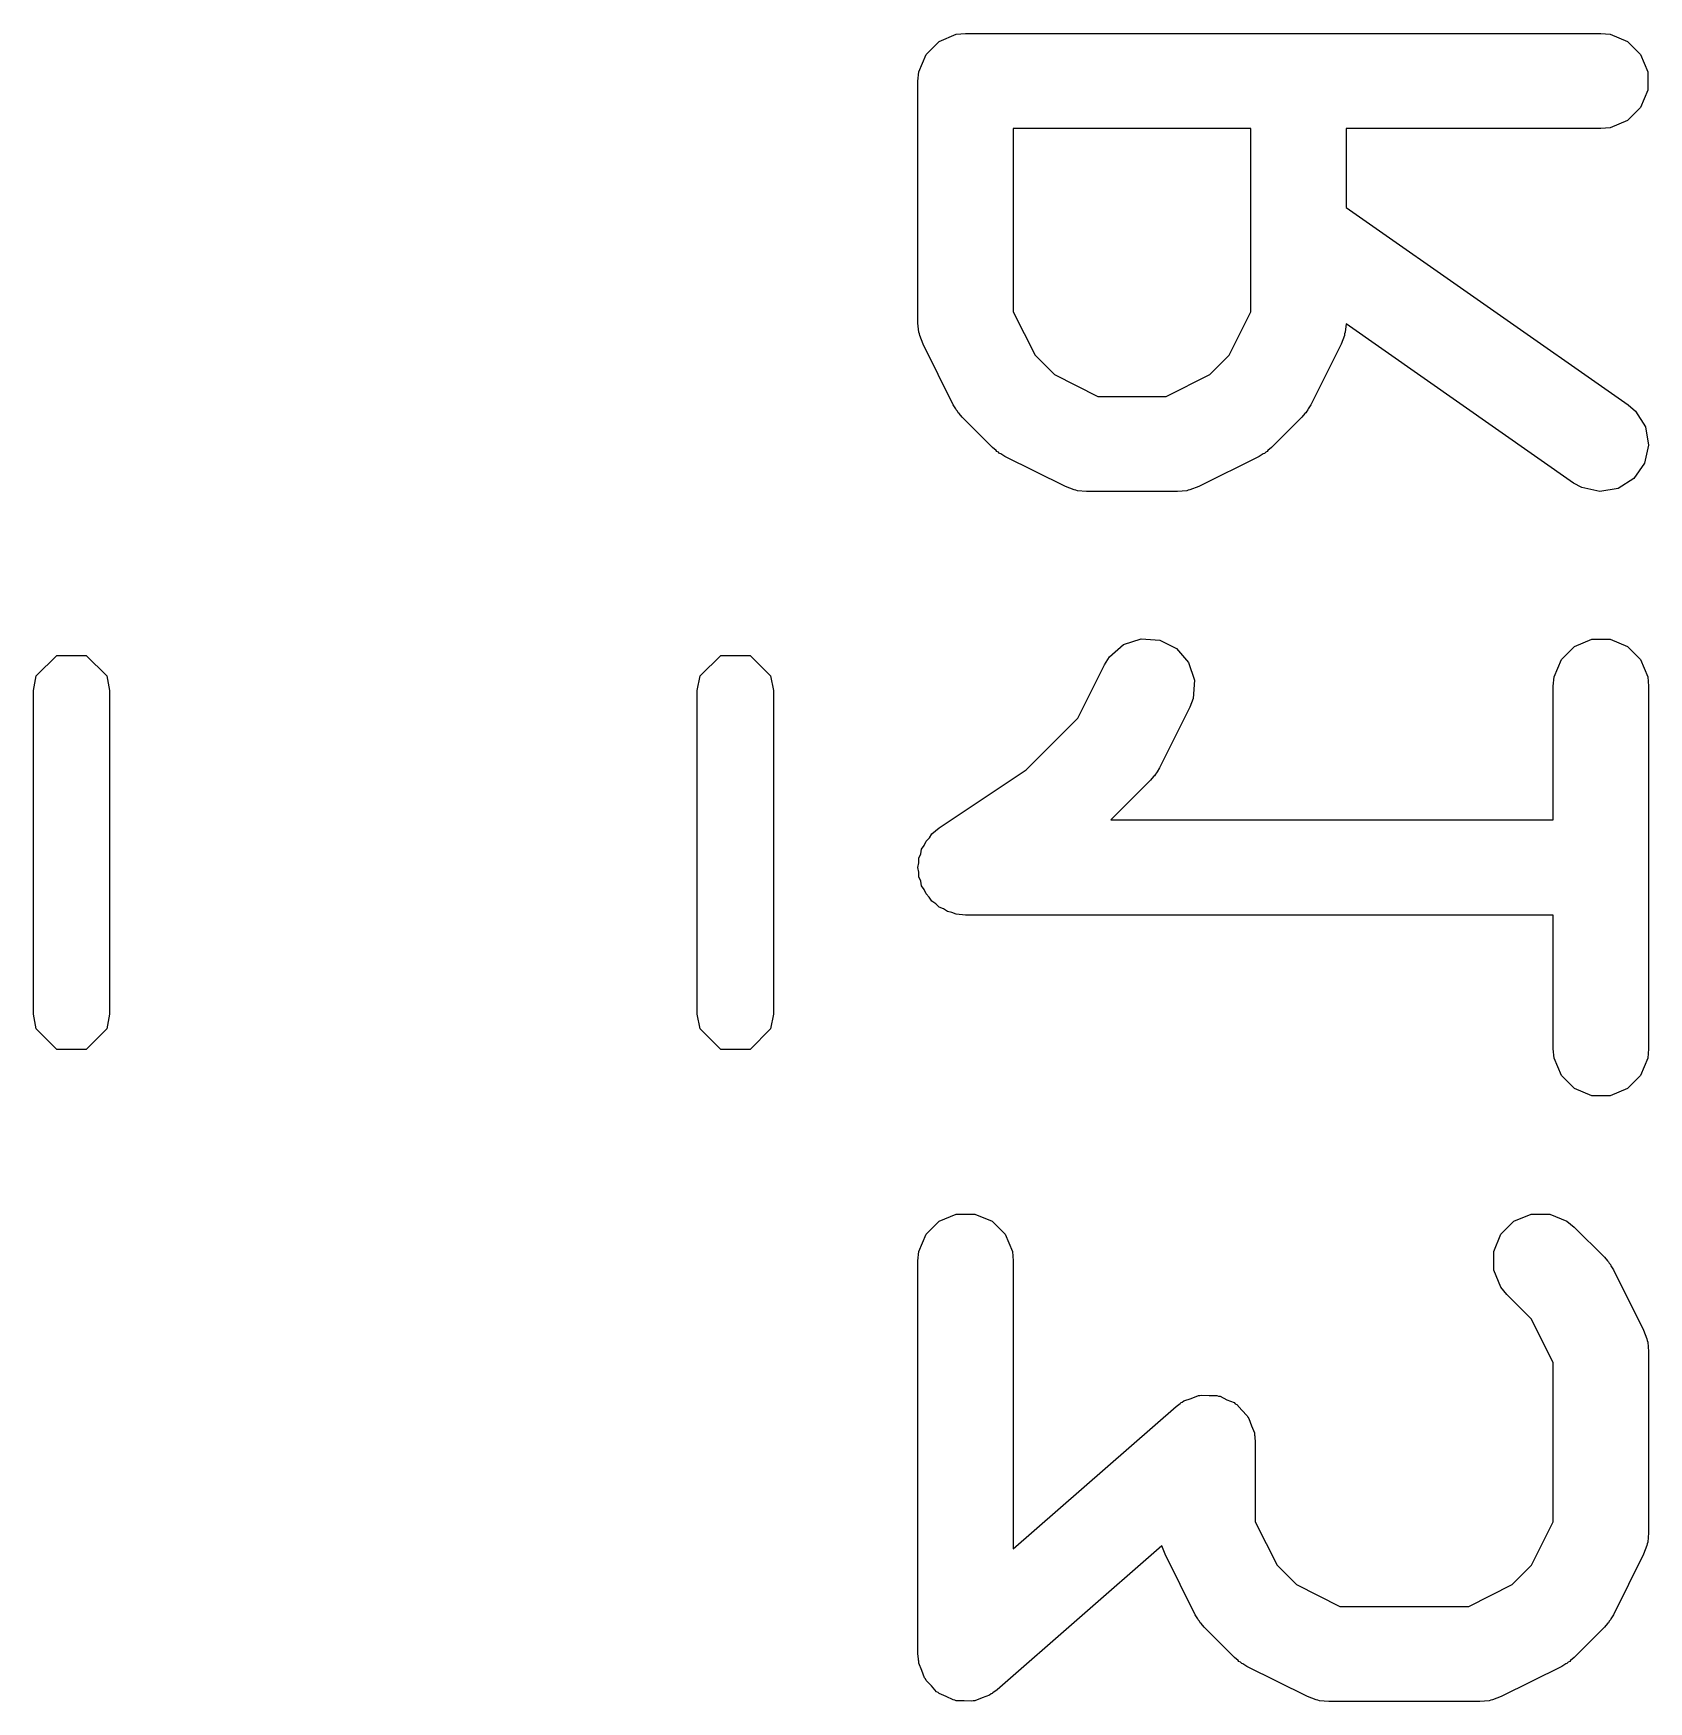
# Model space of a CAD drawing. Extents: x 126.2 to 133.6, y -97.5 to -45.6.
# Drawn here: x 126.163 to 128.706, y -97.452 to -94.826 of the extents above.
import ezdxf

# ---------------------------------------------------------------- set-up
doc = ezdxf.new("R2010")
doc.units = 0
doc.layers.add('BLACK', color=7, linetype='CONTINUOUS')

msp = doc.modelspace()

# ---------------------------------------------------------------- linework, layer by layer
at = {"layer": 'BLACK', "linetype": 'CONTINUOUS'}
for p, q in [((127.589151, -94.838854), (127.616187, -94.827655)), ((127.616187, -94.827655), (127.630819, -94.826214)), ((127.630819, -94.826214), (128.630819, -94.826214)), ((128.630819, -94.826214), (128.645451, -94.827655)), ((128.645451, -94.827655), (128.672487, -94.838854)), ((127.568459, -94.859546), (127.589151, -94.838854)), ((128.672487, -94.838854), (128.693179, -94.859546)), ((127.55726, -94.886582), (127.568459, -94.859546)), ((128.693179, -94.859546), (128.704378, -94.886582)), ((127.555819, -94.901214), (127.55726, -94.886582)), ((127.555819, -95.282166), (127.555819, -94.901214)), ((128.704378, -94.886582), (128.704378, -94.915846)), ((128.704378, -94.915846), (128.693179, -94.942882)), ((128.693179, -94.942882), (128.672487, -94.963574)), ((128.079628, -94.976214), (127.705819, -94.976214)), ((127.705819, -94.976214), (127.705819, -95.264461)), ((128.079628, -95.264461), (128.079628, -94.976214)), ((128.630819, -94.976214), (128.229628, -94.976214)), ((128.229628, -94.976214), (128.229628, -95.100259)), ((128.645451, -94.974773), (128.630819, -94.976214)), ((128.672487, -94.963574), (128.645451, -94.974773)), ((128.229628, -95.100259), (128.673829, -95.4112)), ((127.705819, -95.264461), (127.740077, -95.332977)), ((128.04537, -95.332977), (128.079628, -95.264461)), ((127.55726, -95.296798), (127.555819, -95.282166)), ((127.558291, -95.299287), (127.55726, -95.296798)), ((127.558482, -95.301975), (127.558291, -95.299287)), ((127.563737, -95.315707), (127.558482, -95.301975)), ((128.226965, -95.301976), (128.22171, -95.315707)), ((128.227156, -95.299286), (128.226965, -95.301976)), ((128.228187, -95.296798), (128.227156, -95.299286)), ((128.229518, -95.283281), (128.228187, -95.296798)), ((128.58781, -95.534085), (128.229518, -95.283281)), ((127.611356, -95.410945), (127.563737, -95.315707)), ((128.22171, -95.315707), (128.174091, -95.410945)), ((127.740077, -95.332977), (127.770484, -95.363384)), ((128.014963, -95.363384), (128.04537, -95.332977)), ((127.770484, -95.363384), (127.839, -95.397642)), ((127.946447, -95.397642), (128.014963, -95.363384)), ((127.839, -95.397642), (127.946447, -95.397642)), ((127.61532, -95.417244), (127.611356, -95.410945)), ((127.616078, -95.419072), (127.61532, -95.417244)), ((127.617766, -95.421128), (127.616078, -95.419072)), ((127.619188, -95.423388), (127.617766, -95.421128)), ((127.620686, -95.424687), (127.619188, -95.423388)), ((127.625405, -95.430437), (127.620686, -95.424687)), ((127.673024, -95.478056), (127.625405, -95.430437)), ((128.160042, -95.430437), (128.112423, -95.478056)), ((128.16476, -95.424687), (128.160042, -95.430437)), ((128.166259, -95.423388), (128.16476, -95.424687)), ((128.16768, -95.421128), (128.166259, -95.423388)), ((128.169369, -95.419072), (128.16768, -95.421128)), ((128.170126, -95.417244), (128.169369, -95.419072)), ((128.174091, -95.410945), (128.170126, -95.417244)), ((128.673829, -95.4112), (128.684989, -95.420771)), ((128.684989, -95.420771), (128.700716, -95.44545)), ((128.700716, -95.44545), (128.705802, -95.474267)), ((127.678773, -95.482774), (127.673024, -95.478056)), ((127.680073, -95.484273), (127.678773, -95.482774)), ((127.682332, -95.485694), (127.680073, -95.484273)), ((127.684389, -95.487383), (127.682332, -95.485694)), ((127.686216, -95.48814), (127.684389, -95.487383)), ((127.692516, -95.492105), (127.686216, -95.48814)), ((128.09923, -95.48814), (128.092931, -95.492105)), ((128.101058, -95.487383), (128.09923, -95.48814)), ((128.103114, -95.485694), (128.101058, -95.487383)), ((128.105374, -95.484273), (128.103114, -95.485694)), ((128.106673, -95.482774), (128.105374, -95.484273)), ((128.112423, -95.478056), (128.106673, -95.482774)), ((128.705802, -95.474267), (128.699472, -95.502838)), ((127.787754, -95.539724), (127.692516, -95.492105)), ((128.092931, -95.492105), (127.997693, -95.539724)), ((128.699472, -95.502838), (128.68269, -95.526812)), ((127.801485, -95.544979), (127.787754, -95.539724)), ((127.997693, -95.539724), (127.983961, -95.544979)), ((128.600623, -95.541295), (128.58781, -95.534085)), ((128.68269, -95.526812), (128.658012, -95.542539)), ((127.804174, -95.54517), (127.801485, -95.544979)), ((127.806663, -95.546201), (127.804174, -95.54517)), ((127.821295, -95.547642), (127.806663, -95.546201)), ((127.964152, -95.547642), (127.821295, -95.547642)), ((127.978784, -95.546201), (127.964152, -95.547642)), ((127.981273, -95.545169), (127.978784, -95.546201)), ((127.983961, -95.544979), (127.981273, -95.545169)), ((128.629194, -95.547624), (128.600623, -95.541295)), ((128.658012, -95.542539), (128.629194, -95.547624)), ((127.857283, -95.807611), (127.879391, -95.788438)), ((127.879391, -95.788438), (127.907152, -95.779184)), ((127.907152, -95.779184), (127.936342, -95.781258)), ((127.936342, -95.781258), (127.962517, -95.794346)), ((127.962517, -95.794346), (127.98169, -95.816453)), ((128.568459, -95.811927), (128.589151, -95.791235)), ((128.589151, -95.791235), (128.616187, -95.780036)), ((128.616187, -95.780036), (128.645451, -95.780036)), ((128.645451, -95.780036), (128.672487, -95.791235)), ((128.672487, -95.791235), (128.693179, -95.811927)), ((126.168067, -95.837815), (126.200539, -95.805343)), ((126.200539, -95.805343), (126.246461, -95.805343)), ((126.246461, -95.805343), (126.278933, -95.837815)), ((127.213067, -95.837815), (127.245539, -95.805343)), ((127.245539, -95.805343), (127.291461, -95.805343)), ((127.291461, -95.805343), (127.323933, -95.837815)), ((127.807275, -95.904406), (127.849451, -95.820054)), ((127.849451, -95.820054), (127.857283, -95.807611)), ((127.98169, -95.816453), (127.990944, -95.844215)), ((128.55726, -95.838963), (128.568459, -95.811927)), ((128.693179, -95.811927), (128.704378, -95.838963)), ((126.1635, -95.860776), (126.168067, -95.837815)), ((126.278933, -95.837815), (126.2835, -95.860776)), ((127.2085, -95.860776), (127.213067, -95.837815)), ((127.323933, -95.837815), (127.3285, -95.860776)), ((127.990944, -95.844215), (127.98887, -95.873405)), ((128.555819, -95.853595), (128.55726, -95.838963)), ((128.555819, -96.064309), (128.555819, -95.853595)), ((128.704378, -95.838963), (128.705819, -95.853595)), ((128.705819, -95.853595), (128.705819, -96.425023)), ((126.1635, -96.370224), (126.1635, -95.860776)), ((126.2835, -95.860776), (126.2835, -96.370224)), ((127.2085, -96.370224), (127.2085, -95.860776)), ((127.3285, -95.860776), (127.3285, -96.370224)), ((127.98887, -95.873405), (127.983615, -95.887136)), ((127.725894, -95.985786), (127.807275, -95.904406)), ((127.983615, -95.887136), (127.935996, -95.982374)), ((127.589216, -96.076905), (127.725894, -95.985786)), ((127.935996, -95.982374), (127.932033, -95.988668)), ((127.921947, -96.001866), (127.859504, -96.064309)), ((127.926667, -95.996115), (127.921947, -96.001866)), ((127.928164, -95.994817), (127.926667, -95.996115)), ((127.929583, -95.992562), (127.928164, -95.994817)), ((127.931275, -95.990501), (127.929583, -95.992562)), ((127.932033, -95.988668), (127.931275, -95.990501)), ((127.859504, -96.064309), (128.555819, -96.064309)), ((127.573709, -96.09239), (127.577841, -96.086221)), ((127.577841, -96.086221), (127.589099, -96.077)), ((127.589099, -96.077), (127.589151, -96.076949)), ((127.589151, -96.076949), (127.589173, -96.076939)), ((127.589173, -96.076939), (127.589216, -96.076905)), ((127.55726, -96.124677), (127.560101, -96.117816)), ((127.560101, -96.117816), (127.561558, -96.110536)), ((127.561558, -96.110536), (127.565646, -96.10443)), ((127.565646, -96.10443), (127.568459, -96.097641)), ((127.568459, -96.097641), (127.573709, -96.09239)), ((127.555819, -96.13923), (127.55726, -96.132025)), ((127.55726, -96.146514), (127.555819, -96.13923)), ((127.55726, -96.132025), (127.55726, -96.124677)), ((127.55726, -96.153941), (127.55726, -96.146514)), ((127.560072, -96.160729), (127.55726, -96.153941)), ((127.561498, -96.167938), (127.560072, -96.160729)), ((127.565617, -96.174116), (127.561498, -96.167938)), ((127.568459, -96.180977), (127.565617, -96.174116)), ((127.573654, -96.186172), (127.568459, -96.180977)), ((127.577731, -96.192287), (127.573654, -96.186172)), ((127.5839, -96.196418), (127.577731, -96.192287)), ((127.589151, -96.201669), (127.5839, -96.196418)), ((127.59594, -96.204481), (127.589151, -96.201669)), ((127.602046, -96.20857), (127.59594, -96.204481)), ((127.609326, -96.210026), (127.602046, -96.20857)), ((127.616187, -96.212868), (127.609326, -96.210026)), ((127.630663, -96.214293), (127.616187, -96.212868)), ((127.63074, -96.214309), (127.630663, -96.214293)), ((127.630766, -96.214303), (127.63074, -96.214309)), ((127.630819, -96.214309), (127.630766, -96.214303)), ((128.555819, -96.214309), (127.630819, -96.214309)), ((128.555819, -96.425023), (128.555819, -96.214309)), ((126.168067, -96.393185), (126.1635, -96.370224)), ((126.2835, -96.370224), (126.278933, -96.393185)), ((127.213067, -96.393185), (127.2085, -96.370224)), ((127.3285, -96.370224), (127.323933, -96.393185)), ((126.200539, -96.425657), (126.168067, -96.393185)), ((126.278933, -96.393185), (126.246461, -96.425657)), ((127.245539, -96.425657), (127.213067, -96.393185)), ((127.323933, -96.393185), (127.291461, -96.425657)), ((126.246461, -96.425657), (126.200539, -96.425657)), ((127.291461, -96.425657), (127.245539, -96.425657)), ((128.55726, -96.439655), (128.555819, -96.425023)), ((128.705819, -96.425023), (128.704378, -96.439655)), ((128.568459, -96.466691), (128.55726, -96.439655)), ((128.704378, -96.439655), (128.693179, -96.466691)), ((128.589151, -96.487383), (128.568459, -96.466691)), ((128.693179, -96.466691), (128.672487, -96.487383)), ((128.616187, -96.498582), (128.589151, -96.487383)), ((128.645451, -96.498582), (128.616187, -96.498582)), ((128.672487, -96.487383), (128.645451, -96.498582)), ((127.568459, -96.716689), (127.589151, -96.695997)), ((127.589151, -96.695997), (127.616187, -96.684798)), ((127.616187, -96.684798), (127.645451, -96.684798)), ((127.645451, -96.684798), (127.672487, -96.695997)), ((127.672487, -96.695997), (127.693179, -96.716689)), ((128.473219, -96.71669), (128.493912, -96.695997)), ((128.493912, -96.695997), (128.520948, -96.684798)), ((128.520948, -96.684798), (128.550211, -96.684798)), ((128.550211, -96.684798), (128.577247, -96.695996)), ((128.577247, -96.695996), (128.588612, -96.705323)), ((127.55726, -96.743725), (127.568459, -96.716689)), ((127.693179, -96.716689), (127.704378, -96.743725)), ((128.462021, -96.743726), (128.473219, -96.71669)), ((128.588612, -96.705323), (128.636232, -96.752942)), ((127.555819, -96.758357), (127.55726, -96.743725)), ((127.704378, -96.743725), (127.705819, -96.758357)), ((128.462021, -96.772989), (128.462021, -96.743726)), ((127.555819, -97.377404), (127.555819, -96.758357)), ((127.705819, -96.758357), (127.705819, -97.212121)), ((128.47322, -96.800025), (128.462021, -96.772989)), ((128.636232, -96.752942), (128.64095, -96.758691)), ((128.64095, -96.758691), (128.64245, -96.759992)), ((128.64245, -96.759992), (128.643872, -96.762251)), ((128.643872, -96.762251), (128.64556, -96.764308)), ((128.64556, -96.764308), (128.646317, -96.766135)), ((128.646317, -96.766135), (128.650282, -96.772435)), ((128.650282, -96.772435), (128.697901, -96.867673)), ((128.482548, -96.811391), (128.47322, -96.800025)), ((128.521561, -96.850403), (128.482548, -96.811391)), ((128.555819, -96.918919), (128.521561, -96.850403)), ((128.697901, -96.867673), (128.703156, -96.881404)), ((128.703156, -96.881404), (128.703347, -96.884093)), ((128.703347, -96.884093), (128.704378, -96.886582)), ((128.704378, -96.886582), (128.705819, -96.901214)), ((128.705819, -96.901214), (128.705819, -97.186928)), ((128.555819, -97.169223), (128.555819, -96.918919)), ((127.962383, -96.987628), (127.968707, -96.983106)), ((127.968707, -96.983106), (127.970103, -96.981711)), ((127.970103, -96.981711), (127.971426, -96.981162)), ((127.971426, -96.981162), (127.974344, -96.979077)), ((127.974344, -96.979077), (127.985881, -96.975175)), ((127.985881, -96.975175), (127.997139, -96.970512)), ((127.997139, -96.970512), (127.99967, -96.970512)), ((127.99967, -96.970512), (128.002065, -96.969702)), ((128.002065, -96.969702), (128.014218, -96.970512)), ((128.014218, -96.970512), (128.026403, -96.970512)), ((128.026403, -96.970512), (128.028739, -96.971479)), ((128.028739, -96.971479), (128.031263, -96.971648)), ((128.031263, -96.971648), (128.042188, -96.97705)), ((128.042188, -96.97705), (128.053439, -96.981711)), ((128.053439, -96.981711), (128.055225, -96.983497)), ((128.055225, -96.983497), (128.057495, -96.98462)), ((128.057495, -96.98462), (128.06552, -96.993792)), ((127.705819, -97.212121), (127.962383, -96.987628)), ((128.06552, -96.993792), (128.074131, -97.002403)), ((128.074131, -97.002403), (128.075099, -97.004739)), ((128.075099, -97.004739), (128.076765, -97.006644)), ((128.076765, -97.006644), (128.080666, -97.018181)), ((128.080666, -97.018181), (128.08533, -97.029439)), ((128.08533, -97.029439), (128.085681, -97.033009)), ((128.085681, -97.033009), (128.08614, -97.034365)), ((128.08614, -97.034365), (128.086008, -97.036332)), ((128.086008, -97.036332), (128.086771, -97.044071)), ((128.086771, -97.044071), (128.086771, -97.169223)), ((128.086771, -97.169223), (128.121029, -97.237739)), ((128.521561, -97.237738), (128.555819, -97.169223)), ((128.705819, -97.186928), (128.704378, -97.20156)), ((127.939516, -97.206951), (127.680207, -97.433847)), ((127.944689, -97.220469), (127.939516, -97.206951)), ((127.992308, -97.315707), (127.944689, -97.220469)), ((128.697901, -97.220469), (128.650282, -97.315707)), ((128.703156, -97.206738), (128.697901, -97.220469)), ((128.703347, -97.204048), (128.703156, -97.206738)), ((128.704378, -97.20156), (128.703347, -97.204048)), ((128.121029, -97.237739), (128.151436, -97.268146)), ((128.491153, -97.268145), (128.521561, -97.237738)), ((128.151436, -97.268146), (128.219952, -97.302404)), ((128.422637, -97.302404), (128.491153, -97.268145)), ((127.996272, -97.322006), (127.992308, -97.315707)), ((127.99703, -97.323834), (127.996272, -97.322006)), ((127.998718, -97.32589), (127.99703, -97.323834)), ((128.00014, -97.32815), (127.998718, -97.32589)), ((128.219952, -97.302404), (128.422637, -97.302404)), ((128.643872, -97.32589), (128.64245, -97.32815)), ((128.64556, -97.323834), (128.643872, -97.32589)), ((128.646317, -97.322006), (128.64556, -97.323834)), ((128.650282, -97.315707), (128.646317, -97.322006)), ((128.001638, -97.329449), (128.00014, -97.32815)), ((128.006357, -97.335199), (128.001638, -97.329449)), ((128.053976, -97.382818), (128.006357, -97.335199)), ((128.636232, -97.3352), (128.588612, -97.382819)), ((128.64095, -97.32945), (128.636232, -97.3352)), ((128.64245, -97.32815), (128.64095, -97.32945)), ((127.556581, -97.385142), (127.555819, -97.377404)), ((127.55645, -97.38711), (127.556581, -97.385142)), ((127.556908, -97.388465), (127.55645, -97.38711)), ((127.55726, -97.392036), (127.556908, -97.388465)), ((127.561923, -97.403293), (127.55726, -97.392036)), ((127.565825, -97.414831), (127.561923, -97.403293)), ((128.059725, -97.387536), (128.053976, -97.382818)), ((128.061025, -97.389035), (128.059725, -97.387536)), ((128.063284, -97.390456), (128.061025, -97.389035)), ((128.065341, -97.392145), (128.063284, -97.390456)), ((128.067168, -97.392902), (128.065341, -97.392145)), ((128.073468, -97.396867), (128.067168, -97.392902)), ((128.168706, -97.444486), (128.073468, -97.396867)), ((128.569121, -97.396867), (128.473883, -97.444486)), ((128.575417, -97.392903), (128.569121, -97.396867)), ((128.577247, -97.392146), (128.575417, -97.392903)), ((128.579305, -97.390456), (128.577247, -97.392146)), ((128.581564, -97.389035), (128.579305, -97.390456)), ((128.582863, -97.387536), (128.581564, -97.389035)), ((128.588612, -97.382819), (128.582863, -97.387536)), ((127.56749, -97.416735), (127.565825, -97.414831)), ((127.568459, -97.419072), (127.56749, -97.416735)), ((127.577069, -97.427682), (127.568459, -97.419072)), ((127.585095, -97.436855), (127.577069, -97.427682)), ((127.587364, -97.437977), (127.585095, -97.436855)), ((127.589151, -97.439764), (127.587364, -97.437977)), ((127.600401, -97.444424), (127.589151, -97.439764)), ((127.611327, -97.449827), (127.600401, -97.444424)), ((127.61385, -97.449995), (127.611327, -97.449827)), ((127.616187, -97.450963), (127.61385, -97.449995)), ((127.628372, -97.450963), (127.616187, -97.450963)), ((127.640525, -97.451773), (127.628372, -97.450963)), ((127.64292, -97.450963), (127.640525, -97.451773)), ((127.645451, -97.450963), (127.64292, -97.450963)), ((127.656708, -97.446299), (127.645451, -97.450963)), ((127.668246, -97.442398), (127.656708, -97.446299)), ((127.671163, -97.440312), (127.668246, -97.442398)), ((127.672487, -97.439764), (127.671163, -97.440312)), ((127.673882, -97.438368), (127.672487, -97.439764)), ((127.680207, -97.433847), (127.673882, -97.438368)), ((128.182437, -97.449741), (128.168706, -97.444486)), ((128.185126, -97.449932), (128.182437, -97.449741)), ((128.187615, -97.450963), (128.185126, -97.449932)), ((128.202247, -97.452404), (128.187615, -97.450963)), ((128.440342, -97.452404), (128.202247, -97.452404)), ((128.454974, -97.450963), (128.440342, -97.452404)), ((128.457463, -97.449931), (128.454974, -97.450963)), ((128.460151, -97.449741), (128.457463, -97.449931)), ((128.473883, -97.444486), (128.460151, -97.449741))]:
    msp.add_line(p, q, dxfattribs=at)

doc.saveas('drawing.dxf')
